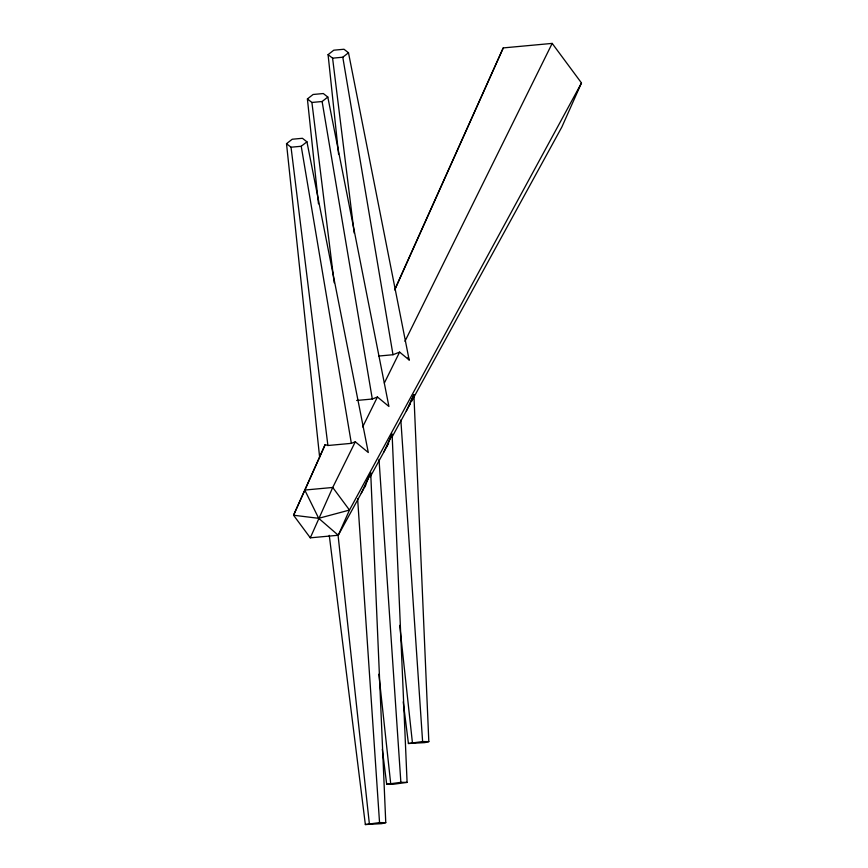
<?xml version="1.0" encoding="UTF-8"?>
<svg xmlns="http://www.w3.org/2000/svg" width="868" height="868" viewBox="0 0 868 868"><rect width="100%" height="100%" fill="white"/><g stroke="black" fill="none" stroke-linecap="round" stroke-linejoin="round"><path stroke-width="1.3" d="M329.265 535.339L365.352 824.546L381.779 823.656L385.761 822.658L370.712 472.897L364.517 487.317L365.808 484.962M386.683 446.846L392.108 434.217L407.092 782.394L392.9 784.325L386.683 784.271L382.321 749.312M403.219 701.843L408.416 743.507L424.843 742.617L428.825 741.63L413.895 394.658L408.915 406.246L410.217 403.87M363.974 488.315L338.26 535.252L310.299 537.834L332.737 487.469L355.305 441.79L368.292 452.51L306.936 141.809L302.422 138.294L292.223 139.238L286.516 143.697L319.619 457.1L325.174 444.59L327.898 445.512L351.356 443.353L355.305 441.79M411.519 401.493L561.856 127.021L581.484 82.959L552.178 43.4L503.245 47.914L395.515 288.176M325.174 444.59L293.558 515.234L310.299 537.834M394.614 289.912L503.245 47.914M319.598 457.23L293.558 515.234L318.697 518.315L349.478 510.069L581.484 82.959M361.251 493.284L370.712 472.897M383.819 452.065L392.108 434.217M406.3 411.031L413.895 394.658M362.64 426.958L377.439 396.991L388.918 406.452L327.811 97.053L323.308 93.538L313.098 94.482L307.402 98.941L318.48 203.828M384.361 382.983L399.616 352.115L409.164 359.981L348.491 52.764L343.988 49.248L333.779 50.192L328.082 54.651L338.585 154.124M404.965 341.298L552.178 43.4M370.31 476.738L388.582 443.385M391.739 437.602L408.394 407.2M328.082 54.651L332.585 58.167L342.795 57.223L348.491 52.764M307.402 98.941L311.905 102.457L322.115 101.513L327.811 97.053M286.516 143.697L291.03 147.213L301.229 146.269L306.936 141.809M378.643 356.054L392.987 354.73L399.616 352.115M356.661 400.463L372.307 399.02L377.439 396.991M408.416 743.507L422.607 741.565L428.825 741.63M386.683 784.271L400.864 782.328L407.092 782.394M365.352 824.546L379.544 822.604L385.761 822.658M407.862 357.692L409.164 359.981M342.795 57.223L392.987 354.73M322.115 101.513L372.307 399.02M301.229 146.269L351.356 443.353M332.585 58.167L354.209 233.101M311.905 102.457L334.191 282.773M291.03 147.213L327.898 445.512M399.692 625.383L412.398 742.509M378.839 674.23L390.665 783.272M337.988 534.514L369.334 823.548M400.842 419.96L422.607 741.565M379.012 459.378L400.864 782.328M357.627 498.764L379.544 822.604M349.478 510.069L338.26 535.252L318.697 518.315L304.776 490.051L332.737 487.469L349.478 510.069"/></g></svg>
